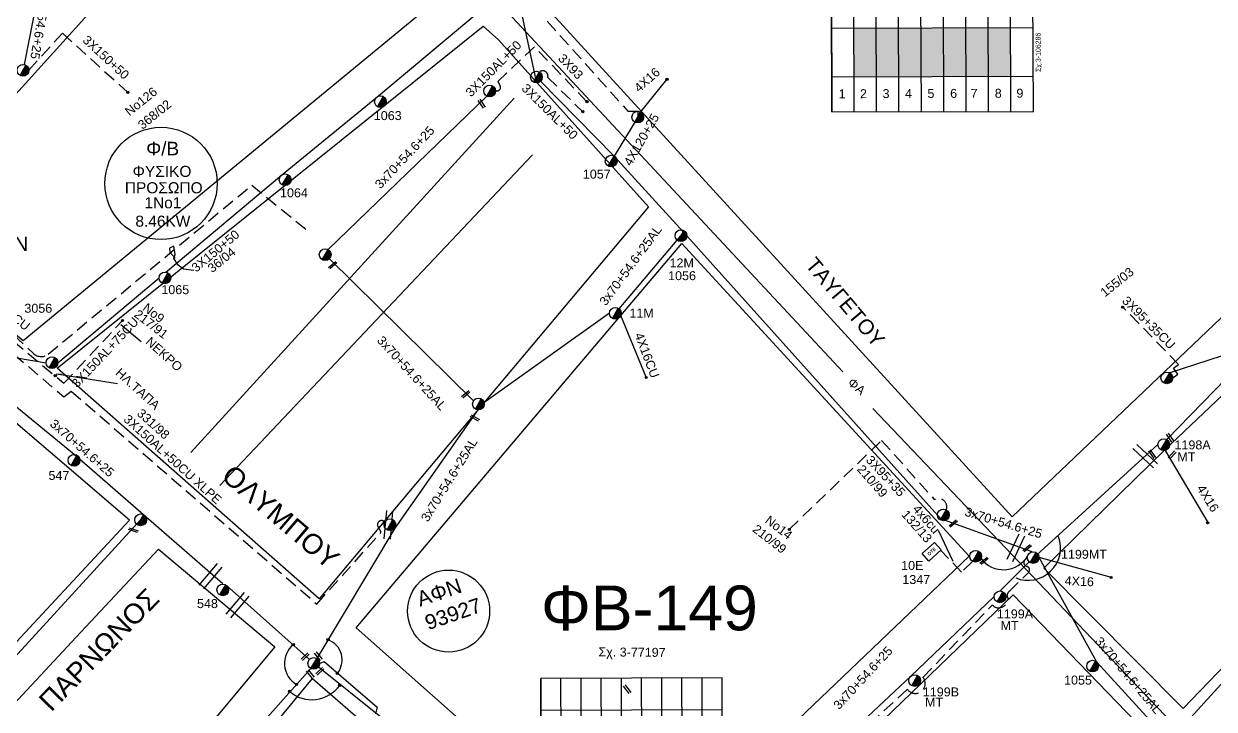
# Model space of a CAD drawing. Header units: millimetres. Extents: x -2449 to 2989, y 8 to 1056.
# Drawn here: x 952.9 to 1192.1, y 613.8 to 751.6 of the extents above; entities that cross this region are included whole.
import ezdxf
from ezdxf.enums import TextEntityAlignment as Align

# ---------------------------------------------------------------- set-up
doc = ezdxf.new("R2010")
doc.units = ezdxf.units.MM
doc.linetypes.add('DASHED', pattern=[19.05, 12.7, -6.35])
for name, color, linetype in [('Pillar OTE', 7, 'Continuous'), ('Άγνωστα', 7, 'Continuous'), ('Ασφαλειοκιβώτια Χ.Τ 9 αναχωρήσεων', 7, 'Continuous'), ('Γυμνά εναέρια ΧΤ (3Φ)   4x16CU', 7, 'Continuous'), ('Εναέρια παροχή ΧΤ 4x16', 7, 'SYN_LINE'), ('Επιγραφές - Σχήματα', 7, 'Continuous'), ('Καλώδια ΧΤ   3x150AL+50CU', 7, 'DASHED'), ('Καλώδια ΧΤ   3x150AL+50XLPE', 7, 'DASHED'), ('Καλώδια ΧΤ   3x95+35 CU', 7, 'DASHED'), ('Μηχανική τομή', 7, 'Continuous'), ('Στύλος ΦΜ', 7, 'Continuous'), ('Στύλος ΦΜ @ 1', 7, 'Continuous'), ('Συνδέσεις', 7, 'Continuous'), ('Συνεστραμμένα ΧΤ   3x70+54.6+25 AL', 7, 'SYN_LINE'), ('Τομή', 7, 'Continuous'), ('Υπόβαθρο ΔΕΗ', 7, 'Continuous'), ('Υπόγεια Καλώδια Δικτύου ΧΤ   .075', 7, 'DASHED'), ('Υπόγεια καλώδια Παροχών ΧΤ   4x6', 7, 'DASHED')]:
    doc.layers.add(name, color=color, linetype=linetype)
doc.styles.add('ar', font='arial.ttf')
doc.styles.add('arial', font='arial.ttf')
doc.styles.get("Standard").update_dxf_attribs({"font": 'arial.ttf'})
doc.linetypes.add('SYN_LINE', pattern='A,0.5,-0.0001,["/\\/\\/\\/",Standard,S=0.1,R=0,X=0,Y=-0.05],-0.25', length=0.7501)
doc.dimstyles.new('ISO-25', dxfattribs={"dimtxt": 2.5, "dimasz": 2.5, "dimexe": 1.25, "dimexo": 0.625, "dimtad": 1, "dimtxsty": 'Standard', "dimcen": 2.5, "dimadec": 0, "dimazin": 0, "dimtfac": 1, "dimtmove": 0, "dimatfit": 3, "dimfxl": 1, "dimarcsym": 0})

# ---------------------------------------------------------------- blocks, each defined once
blk = doc.blocks.new('ΥΠΑΡΧΩΝ ΤΣΙΜΕΝΤΕΝΙΟΣ ΣΤΥΛΟΣ')
at = {"layer": 'Στύλος ΦΜ'}
blk.add_hatch(color=7, dxfattribs=at).paths.add_polyline_path([(-1.29, -2.28, 0.574793), (2.62, 0, 0.268822), (1.3, 2.27)])
at = {"layer": 'Στύλος ΦΜ', "color": 7}
blk.add_line((-1.29, -2.28), (1.3, 2.27), dxfattribs=at)
blk.add_circle((0, 0), 2.62, dxfattribs=at)
at = {"layer": 'Στύλος ΦΜ', "flags": 4}
for tag, p in [('ΑΡΙΘΜΟΣ', (-4.68, 8.05)), ('ΤΥΠΟΣ', (-4.91, 3.03))]:
    blk.add_attdef(tag, p, '', height=4, dxfattribs=at)
blk = doc.blocks.new('ΑΣΦΑΛΕΙΟΚΙΒΩΤΙΟ ΥΠΟΣΤΑΘΜΟΥ 9 ΑΝΑΧΩΡΗΣΕΩΝ')
at = {"layer": 'Ασφαλειοκιβώτια Χ.Τ 9 αναχωρήσεων', "ltscale": 40}
for p, q in [((-23.8, 40.36), (24.02, 40.36)), ((-9.72, 40.36), (-9.72, -40.64)), ((9.94, 40.36), (9.94, -40.64)), ((-23.8, 31.36), (24.02, 31.36)), ((-23.8, 22.36), (24.02, 22.36)), ((-23.8, 13.36), (24.02, 13.36)), ((-23.8, 4.36), (24.02, 4.36)), ((-23.8, -4.64), (24.02, -4.64)), ((-23.8, -13.64), (24.02, -13.64)), ((-23.8, -22.64), (24.02, -22.64)), ((-23.8, -31.64), (24.02, -31.64))]:
    blk.add_line(p, q, dxfattribs=at)
at = {"layer": 'Ασφαλειοκιβώτια Χ.Τ 9 αναχωρήσεων'}
blk.add_lwpolyline([(-23.8, -40.64), (24.02, -40.64), (24.02, 40.36), (-23.8, 40.36)], close=True, dxfattribs=at)
for s, p in [('1', (-18.29, 37.57)), ('2', (-18.29, 29)), ('3', (-18.29, 19.93)), ('4', (-18.29, 10.91)), ('5', (-18.29, 1.89)), ('6', (-18.29, -7.24)), ('7', (-18.29, -15.48)), ('8', (-18.29, -25.17)), ('9', (-18.29, -33.86))]:
    blk.add_text(s, height=3.6, rotation=270, dxfattribs=at).set_placement(p)
at = {"layer": 'Ασφαλειοκιβώτια Χ.Τ 9 αναχωρήσεων', "ltscale": 40}
for tag, height, p in [('ΟΝΟΜΑ', 5, (-0.16, 44.31)), ('ΚΕΙΜΕΝΟ 1', 2, (17.06, 35.59)), ('ΚΕΙΜΕΝΟ 2', 2, (17.06, 26.88)), ('ΚΕΙΜΕΝΟ 3', 2, (17.06, 17.69)), ('ΚΕΙΜΕΝΟ 4', 2, (17.06, 8.71)), ('ΚΕΙΜΕΝΟ 5', 2, (17.06, -0.13)), ('ΚΕΙΜΕΝΟ 6', 2, (17.06, -9.05)), ('ΚΕΙΜΕΝΟ 7', 2, (17.06, -18.13)), ('ΚΕΙΜΕΝΟ 8', 2, (17.06, -26.85)), ('ΚΕΙΜΕΝΟ 9', 2, (17.06, -35.99)), ('ΣΧ', 2, (-0.1, -42.64))]:
    blk.add_attdef(tag, text='', height=height, dxfattribs=at).set_placement(p, align=Align.MIDDLE_CENTER)
blk = doc.blocks.new('ΜΗΧΑΝΙΚΗ ΤΟΜΗ')
at = {"layer": 'Μηχανική τομή', "ltscale": 40}
for p, q in [((-1.89, 0.78), (1.89, 0.78)), ((1.89, 0), (-1.89, 0))]:
    blk.add_line(p, q, dxfattribs=at)
blk = doc.blocks.new('ΤΟΜΗ')
at = {"layer": 'Τομή', "ltscale": 40}
for p, q in [((-5.68, 0), (5.68, 0)), ((5.68, -2.33), (-5.68, -2.33))]:
    blk.add_line(p, q, dxfattribs=at)
blk = doc.blocks.new('_ΣΥΝΔΕΣΗ')
at = {"layer": 'Συνδέσεις', "linetype": 'SYN_LINE', "ltscale": 40}
blk.add_hatch(color=256, dxfattribs=at).paths.add_polyline_path([(0.5, -0.01, 1), (-0.5, -0.01, 1)])
at = {"layer": 'Συνδέσεις'}
blk.add_circle((0, -0.01), 0.5, dxfattribs=at)
blk = doc.blocks.new('PILLAR ΟΤΕ')
at = {"layer": 'Pillar OTE', "ltscale": 40}
blk.add_lwpolyline([(-3.31, 2.02), (3.39, 2.02), (3.39, -1.99), (-3.31, -1.99)], close=True, dxfattribs=at)
at = {"layer": 'Pillar OTE', "insert": (-1.81, 0.71), "char_height": 1.3575, "width": 109.961, "attachment_point": 1}
blk.add_mtext('{\\fArial|b1|i0|c161|p34;OTE}', dxfattribs=at)

msp = doc.modelspace()

# ---------------------------------------------------------------- hatches: boundary and pattern name
at = {"layer": 'Ασφαλειοκιβώτια Χ.Τ 9 αναχωρήσεων', "ltscale": 40}
for color, points in [(133, [(1119.67, 750.73), (1119.7, 740.9), (1124.2, 740.92), (1124.17, 750.74)]), (6, [(1124.17, 750.74), (1124.2, 740.92), (1128.7, 740.93), (1128.67, 750.76)]), (151, [(1128.67, 750.76), (1128.7, 740.93), (1133.2, 740.95), (1133.17, 750.77)]), (27, [(1133.17, 750.77), (1133.2, 740.95), (1137.7, 740.96), (1137.67, 750.79)]), (30, [(1137.67, 750.79), (1137.7, 740.96), (1142.2, 740.97), (1142.17, 750.8)]), (5, [(1142.17, 750.8), (1142.2, 740.97), (1146.7, 740.99), (1146.67, 750.82)]), (1, [(1146.67, 750.82), (1146.7, 740.99), (1151.2, 741), (1151.17, 750.83)])]:
    msp.add_hatch(color=color, dxfattribs=at).paths.add_polyline_path(points)

# ---------------------------------------------------------------- linework, layer by layer
at = {"layer": 'Άγνωστα', "color": 151, "linetype": 'DASHED', "ltscale": 0.2}
for points in [[(1064.15, 763.47), (1059.36, 769.15), (1050.44, 760.59), (1074.26, 734), (1076.24, 734)], [(1106.64, 649.95), (1125.24, 667.85), (1135.87, 655.93)]]:
    msp.add_lwpolyline(points, dxfattribs=at)
at = {"layer": 'Άγνωστα', "color": 30, "linetype": 'DASHED', "ltscale": 0.2}
for points in [[(953.9, 742.22), (960.67, 749.68), (973.8, 737.78)], [(1117.33, 605.69), (1130.4, 617.84)]]:
    msp.add_lwpolyline(points, dxfattribs=at)
at = {"layer": 'Άγνωστα', "color": 151, "linetype": 'SYN_LINE', "ltscale": 10}
msp.add_lwpolyline([(1076.24, 734), (1076.24, 732.82), (1071.49, 724.99)], dxfattribs=at)
at = {"layer": 'Άγνωστα', "color": 1, "linetype": 'SYN_LINE', "ltscale": 20}
msp.add_lwpolyline([(959.73, 683.46), (980.06, 700.5)], dxfattribs=at)
at = {"layer": 'Άγνωστα', "color": 30, "linetype": 'DASHED', "ltscale": 0.2}
for points in [[(1133.54, 620.23), (1147.3, 634.57, -0.555429), (1147.78, 634.46, 0.561483), (1150.66, 636.07, -0.428011), (1150.86, 637.48), (1154.69, 641.25, 0.245087), (1154.93, 642, 0.308179), (1154.45, 642.5, -0.853866), (1154.53, 644.1)], [(1130.4, 617.84, 1.037116), (1133.54, 620.23)]]:
    msp.add_lwpolyline(points, format="xyb", dxfattribs=at)
at = {"layer": 'Άγνωστα', "color": 62, "linetype": 'SYN_LINE', "ltscale": 20}
msp.add_lwpolyline([(1183.28, 607.65), (1196.78, 622.54), (1216.56, 633.35)], dxfattribs=at)
at = {"layer": 'Άγνωστα'}
msp.add_circle((1038.24, 633.54), 8.24, dxfattribs=at)
at = {"layer": 'Άγνωστα', "color": 151, "linetype": 'DASHED', "ltscale": 0.2}
msp.add_arc((1136.68, 654.49), 1.66, 339.2019, 119.1285, dxfattribs=at)
at = {"layer": 'Γυμνά εναέρια ΧΤ (3Φ)   4x16CU', "color": 2, "linetype": 'SYN_LINE', "ltscale": 15}
msp.add_lwpolyline([(1077.94, 680.54), (1072.83, 692.94)], dxfattribs=at)
at = {"layer": 'Εναέρια παροχή ΧΤ 4x16', "color": 7, "ltscale": 10}
msp.add_lwpolyline([(1076.82, 733.84), (1082.17, 740.44)], dxfattribs=at)
at = {"layer": 'Εναέρια παροχή ΧΤ 4x16', "color": 1, "ltscale": 15}
msp.add_lwpolyline([(1182.18, 665.84), (1190.76, 651.34)], dxfattribs=at)
at = {"layer": 'Επιγραφές - Σχήματα', "color": 2, "linetype": 'DASHED', "ltscale": 0.2}
msp.add_line((1058.17, 740.79), (1065.18, 733.9), dxfattribs=at)
at = {"layer": 'Επιγραφές - Σχήματα', "color": 62, "linetype": 'SYN_LINE', "ltscale": 20}
msp.add_line((1171.45, 640.3), (1156.87, 644.3), dxfattribs=at)
at = {"layer": 'Επιγραφές - Σχήματα', "linetype": 'Continuous', "ltscale": 0.2}
msp.add_lwpolyline([(987.07, 702), (984.99, 702.23), (983.91, 703.07), (983.06, 704.38), (983.29, 705.23), (983.06, 706.85), (982.14, 706.46), (982.21, 705.69), (983.29, 704.46)], dxfattribs=at)
at = {"layer": 'Επιγραφές - Σχήματα', "color": 202}
msp.add_circle((980.46, 719.49), 11.28, dxfattribs=at)
at = {"layer": 'Επιγραφές - Σχήματα', "color": 2, "linetype": 'DASHED', "ltscale": 0.2}
msp.add_arc((1057.15, 741.06), 1.06, 345.0794, 129.1772, dxfattribs=at)
at = {"layer": 'Επιγραφές - Σχήματα', "linetype": 'Continuous', "ltscale": 0.2}
for centre, radius, start, end in [((1154.64, 646.28), 6.55, 247.8881, 19.9409), ((1010.19, 623.02), 4.92, 129.6238, 239.2506), ((1012.56, 623.74), 4.29, 320.3692, 70.5089), ((1010.78, 622.56), 6.83, 228.9808, 324.7336)]:
    msp.add_arc(centre, radius, start, end, dxfattribs=at)
at = {"layer": 'Καλώδια ΧΤ   3x150AL+50CU', "color": 62, "ltscale": 0.2}
msp.add_lwpolyline([(931.71, 706.62), (933.65, 706.64, -0.346233), (937.05, 702.05), (954.85, 685.3, 0.369758), (957.77, 685.16), (998.7, 719.15), (1010.45, 709.58)], format="xyb", dxfattribs=at)
at = {"layer": 'Καλώδια ΧΤ   3x150AL+50CU', "color": 27, "ltscale": 0.2}
msp.add_lwpolyline([(928.99, 703.31), (928.68, 700.3, 0.602274), (935.55, 695.7, -0.335701), (939.37, 695.11), (960.91, 676.57), (962.44, 677.75), (1011.75, 634.96), (1024.72, 649.42), (1024.07, 650.47, -0.927541), (1025.41, 651.44, 1.484398)], format="xyb", dxfattribs=at)
at = {"layer": 'Καλώδια ΧΤ   3x150AL+50XLPE', "color": 151, "linetype": 'SYN_LINE', "ltscale": 20}
msp.add_lwpolyline([(1055.74, 740.57), (1051.65, 759.65)], dxfattribs=at)
at = {"layer": 'Καλώδια ΧΤ   3x150AL+50XLPE', "color": 2, "ltscale": 0.2}
msp.add_lwpolyline([(1066.03, 735.89), (1055.47, 746.95), (1048.13, 739.97), (1048.59, 739.13, -0.610661), (1047.88, 738.07, 0.063189), (1047.67, 738.07, 0.87588)], format="xyb", dxfattribs=at)
at = {"layer": 'Καλώδια ΧΤ   3x95+35 CU', "color": 1, "ltscale": 0.2}
msp.add_lwpolyline([(1183.72, 680.41), (1184.76, 681.14), (1183.9, 682.37), (1184.91, 683.09), (1173.7, 694.65)], dxfattribs=at)
at = {"layer": 'Συνεστραμμένα ΧΤ   3x70+54.6+25 AL', "color": 85, "linetype": 'Continuous', "ltscale": 0.2}
for p, q in [((1039.47, 765.31), (1117.47, 681.62)), ((1123.44, 674.27), (1216.86, 576.2))]:
    msp.add_line(p, q, dxfattribs=at)
at = {"layer": 'Συνεστραμμένα ΧΤ   3x70+54.6+25 AL', "ltscale": 20}
msp.add_line((1071.74, 693.39), (1084.92, 708.98), dxfattribs=at)
at = {"layer": 'Συνεστραμμένα ΧΤ   3x70+54.6+25 AL', "color": 1, "ltscale": 20}
msp.add_line((949.46, 622.52), (976.37, 651.88), dxfattribs=at)
at = {"layer": 'Συνεστραμμένα ΧΤ   3x70+54.6+25 AL', "color": 133, "ltscale": 20}
for p, q in [((1168.49, 623.29), (1156.87, 644.3)), ((1182.42, 608.03), (1168.49, 623.29))]:
    msp.add_line(p, q, dxfattribs=at)
at = {"layer": 'Συνεστραμμένα ΧΤ   3x70+54.6+25 AL', "color": 85, "ltscale": 20}
msp.add_line((1010.57, 622.01), (993.05, 602.46), dxfattribs=at)
at = {"layer": 'Συνεστραμμένα ΧΤ   3x70+54.6+25 AL', "color": 30, "linetype": 'SYN_LINE', "ltscale": 20}
msp.add_lwpolyline([(956.53, 761.44), (952.96, 743.37)], dxfattribs=at)
at = {"layer": 'Συνεστραμμένα ΧΤ   3x70+54.6+25 AL', "color": 1, "linetype": 'SYN_LINE', "ltscale": 20}
for points in [[(981.44, 701.66), (1004.65, 721.12), (1023.8, 736.82), (1051.32, 759.92)], [(1182.51, 668.01), (1201.63, 687.64), (1219.68, 705.94), (1249.21, 731.4)], [(992.87, 638.99), (976.95, 652.9), (962.99, 665.03), (936.06, 687.07), (919.13, 701.87)], [(936.06, 687.07), (957.38, 683.46)], [(1201.3, 687.3), (1183.13, 681.43)]]:
    msp.add_lwpolyline(points, dxfattribs=at)
at = {"layer": 'Συνεστραμμένα ΧΤ   3x70+54.6+25 AL', "color": 151, "linetype": 'SYN_LINE', "ltscale": 20}
msp.add_lwpolyline([(1155.5, 645.46), (1137.13, 652.09), (1086.09, 708.98), (1071.49, 724.99), (1056.72, 740.01)], dxfattribs=at)
at = {"layer": 'Συνεστραμμένα ΧΤ   3x70+54.6+25 AL', "color": 2, "linetype": 'SYN_LINE', "ltscale": 20}
for points in [[(1014.03, 706.2), (1045.91, 737.03)], [(1043.23, 675.77), (1014.28, 704.35)], [(1070.57, 693.39), (1045.31, 675.41)], [(1044.11, 673.98), (1027.41, 650.22), (1011.76, 624.04)]]:
    msp.add_lwpolyline(points, dxfattribs=at)
at = {"layer": 'Συνεστραμμένα ΧΤ   3x70+54.6+25 AL', "color": 62, "linetype": 'SYN_LINE', "ltscale": 20}
for points in [[(1155.6, 644.14), (1180.75, 666.99)], [(1083.72, 573.77), (1099.79, 590.8), (1114.85, 605.2), (1131.09, 620.44), (1147.85, 636.47)]]:
    msp.add_lwpolyline(points, dxfattribs=at)
at = {"layer": 'Συνεστραμμένα ΧΤ   3x70+54.6+25 AL', "color": 62, "linetype": 'SYN_LINE', "ltscale": 10}
msp.add_lwpolyline([(1149.02, 637.59), (1154.86, 643.47)], dxfattribs=at)
at = {"layer": 'Συνεστραμμένα ΧΤ   3x70+54.6+25 AL', "color": 85, "linetype": 'SYN_LINE', "ltscale": 20}
for points in [[(1010.26, 623.81), (993.65, 638.69)], [(1079.69, 562.95), (1047.38, 592.05), (1024.61, 612.21), (1012.07, 622.29)]]:
    msp.add_lwpolyline(points, dxfattribs=at)
at = {"layer": 'Συνεστραμμένα ΧΤ   3x70+54.6+25 AL', "color": 2, "linetype": 'SYN_LINE', "ltscale": 15}
msp.add_lwpolyline([(1012.33, 623.03), (1013.22, 623.41), (1023.87, 614.23), (1023.55, 612.88)], dxfattribs=at)
at = {"layer": 'Συνεστραμμένα ΧΤ   3x70+54.6+25 AL', "color": 151, "linetype": 'SYN_LINE', "ltscale": 10}
msp.add_arc((1149.71, 647.49), 5.63, 216.9515, 329.747, dxfattribs=at)
at = {"layer": 'Υπόβαθρο ΔΕΗ'}
for points in [[(1105.54, 889.93), (1019.16, 812.28), (1007.95, 800.16), (928.62, 712.4), (926.12, 709.91), (952.77, 687.94), (1038.52, 758.56), (1003.09, 794.78)], [(1151.44, 652.5), (1243.7, 740.32), (1148.94, 844.07), (1054.82, 758.23), (1151.44, 652.5)], [(1078.4, 714.78), (1012.22, 636.04), (959.59, 682.36), (1045.19, 751.07), (1048.26, 748.32)], [(1078.4, 714.78), (1048.26, 748.32)], [(1051.41, 736.6), (986.46, 665.44)], [(1206.35, 635.36), (1185.81, 613.98), (1157.8, 642.15), (1182.16, 665.96), (1249.64, 730.02), (1291.05, 683.92), (1206.35, 635.36)], [(992.29, 658.77), (1055.09, 725.21)], [(1142.85, 644.57), (1075.75, 580.46), (1019.69, 630.18), (1085.07, 707.4), (1142.85, 644.57)], [(865.6, 535.02), (974.11, 651.81), (942.34, 679), (839.36, 562.59), (865.6, 535.02)], [(871.43, 528.09), (895.74, 555.79), (932.86, 595.56), (963.41, 628.28), (979.96, 646.02), (1003.36, 626.33), (899.2, 501.58), (884.21, 516.45)], [(1180.06, 607.42), (1151.68, 636.81), (1084.74, 572.3), (1115.71, 544.58)], [(967.64, 567.56), (1010.92, 620.01), (1077.95, 561.81), (1033.23, 510.32), (967.64, 567.56)]]:
    msp.add_lwpolyline(points, dxfattribs=at)
at = {"layer": 'Υπόγεια Καλώδια Δικτύου ΧΤ   .075', "color": 2, "linetype": 'DASHED', "ltscale": 0.2}
for points in [[(936.2, 700.03), (960.95, 679.33)], [(960.95, 679.33), (972.78, 692.01)]]:
    msp.add_lwpolyline(points, dxfattribs=at)
at = {"layer": 'Υπόγεια καλώδια Παροχών ΧΤ   4x6', "color": 151, "linetype": 'DASHED', "ltscale": 0.2}
msp.add_lwpolyline([(1143.55, 643.55), (1141.28, 641.38), (1137.08, 645.78)], dxfattribs=at)

# ---------------------------------------------------------------- block references
at = {"layer": 'Pillar OTE', "xscale": 0.4999999999999998, "yscale": 0.4999999999999998, "zscale": 0.4999999999999998, "rotation": 42.44355447828905}
msp.add_blockref('PILLAR ΟΤΕ', (1135.26, 645.46), dxfattribs=at)
at = {"layer": 'Ασφαλειοκιβώτια Χ.Τ 9 αναχωρήσεων', "color": 1, "ltscale": 40}
ref = msp.add_blockref('ΑΣΦΑΛΕΙΟΚΙΒΩΤΙΟ ΥΠΟΣΤΑΘΜΟΥ 9 ΑΝΑΧΩΡΗΣΕΩΝ', (1135.36, 745.81), dxfattribs=dict(at, xscale=0.5, yscale=0.5, zscale=0.5, rotation=90.18025101188502))
ref.add_attrib('ΣΧ', 'Σχ.3-106286', dxfattribs={"ltscale": 40, "height": 1, "rotation": 90.1803}).set_placement((1156.68, 745.83), align=Align.MIDDLE_CENTER)
at = {"layer": 'Ασφαλειοκιβώτια Χ.Τ 9 αναχωρήσεων', "color": 1, "ltscale": 40, "xscale": 0.4500000000000025, "yscale": 0.4500000000000025, "zscale": 0.4500000000000025, "rotation": 90.1802510118842}
msp.add_blockref('ΑΣΦΑΛΕΙΟΚΙΒΩΤΙΟ ΥΠΟΣΤΑΘΜΟΥ 9 ΑΝΑΧΩΡΗΣΕΩΝ', (1074.95, 609.24), dxfattribs=at)
at = {"layer": 'Μηχανική τομή'}
for p, xscale, yscale, zscale, rotation in [((1045.02, 735.61), 0.4999999999999989, 0.4999999999999989, 0.4999999999999989, 124.2828584634811), ((1014.84, 703.21), 0.4999999999999998, 0.4999999999999998, 0.4999999999999998, 219.832260364199), ((1041.56, 677.25), 0.4999999999999998, 0.4999999999999998, 0.4999999999999998, 219.832260364199), ((1043.6, 672.54), 0.499999999999999, 0.499999999999999, 0.499999999999999, 150.004758577269), ((1183.35, 668.51), 0.4999999999999989, 0.4999999999999989, 0.4999999999999989, 124.2828584634811), ((1179.75, 665.2), 0.4999999999999989, 0.4999999999999989, 0.4999999999999989, 124.2828584634811), ((1183.73, 664.79), 0.4999999999999996, 0.4999999999999996, 0.4999999999999996, 46.27314100041789), ((1139.51, 651.29), 0.5000000000000043, 0.5000000000000043, 0.5000000000000043, 219.8322603641986), ((974.96, 649.99), 0.4999999999999664, 0.4999999999999664, 0.4999999999999664, 161.0333520127776), ((1154.34, 646.34), 0.5000000000000043, 0.5000000000000043, 0.5000000000000043, 219.8322603641986), ((1145.69, 643.79), 0.5000000000000043, 0.5000000000000043, 0.5000000000000043, 219.8322603641986), ((1009.3, 624.52), 0.4999999999999991, 0.4999999999999991, 0.4999999999999991, 223.3085265091203), ((1011.92, 624.37), 0.4999999999999989, 0.4999999999999989, 0.4999999999999989, 309.2415489733388), ((1012.25, 621.59), 0.4999999999999991, 0.4999999999999991, 0.4999999999999991, 223.3085265091203), ((1010.32, 620.74), 0.4999999999999989, 0.4999999999999989, 0.4999999999999989, 309.2415489733388), ((1074.26, 617.96), 0.4999999999999808, 0.4999999999999808, 0.4999999999999808, 127.5884885117559)]:
    msp.add_blockref('ΜΗΧΑΝΙΚΗ ΤΟΜΗ', p, dxfattribs=dict(at, xscale=xscale, yscale=yscale, zscale=zscale, rotation=rotation))
at = {"layer": 'Στύλος ΦΜ @ 1', "ltscale": 40, "xscale": 0.4499999999998181, "yscale": 0.4499999999998181, "zscale": 0.4499999999998181}
for p in [(952.73, 742.22), (1055.89, 740.85), (1046.49, 738.06), (1076.24, 732.82), (1013.44, 705.18), (1182.54, 680.41), (1044.23, 675.15), (976.36, 651.88), (1137.64, 652.88), (1026.45, 650.9), (1011.15, 623.03)]:
    msp.add_blockref('ΥΠΑΡΧΩΝ ΤΣΙΜΕΝΤΕΝΙΟΣ ΣΤΥΛΟΣ', p, dxfattribs=at)
at = {"layer": 'Στύλος ΦΜ @ 1', "ltscale": 40}
ref = msp.add_blockref('ΥΠΑΡΧΩΝ ΤΣΙΜΕΝΤΕΝΙΟΣ ΣΤΥΛΟΣ', (1024.54, 735.91), dxfattribs=dict(at, xscale=0.4499999999998181, yscale=0.4499999999998181, zscale=0.4499999999998181))
ref.add_attrib('ΑΡΙΘΜΟΣ', '1063', (1023.21, 732.22), dxfattribs={"layer": 'Στύλος ΦΜ', "height": 1.8, "flags": 4})
ref = msp.add_blockref('ΥΠΑΡΧΩΝ ΤΣΙΜΕΝΤΕΝΙΟΣ ΣΤΥΛΟΣ', (1070.9, 723.97), dxfattribs=dict(at, xscale=0.4499999999998181, yscale=0.4499999999998181, zscale=0.4499999999998181))
ref.add_attrib('ΑΡΙΘΜΟΣ', '1057', (1065.21, 720.46), dxfattribs={"layer": 'Στύλος ΦΜ', "height": 1.8, "flags": 4})
ref = msp.add_blockref('ΥΠΑΡΧΩΝ ΤΣΙΜΕΝΤΕΝΙΟΣ ΣΤΥΛΟΣ', (1005.4, 720.22), dxfattribs=dict(at, xscale=0.4499999999998181, yscale=0.4499999999998181, zscale=0.4499999999998181))
ref.add_attrib('ΤΥΠΟΣ', '1064', (1004.37, 716.7), dxfattribs={"layer": 'Στύλος ΦΜ', "height": 1.8, "flags": 4})
ref = msp.add_blockref('ΥΠΑΡΧΩΝ ΤΣΙΜΕΝΤΕΝΙΟΣ ΣΤΥΛΟΣ', (1084.92, 708.98), dxfattribs=dict(at, xscale=0.4499999999998181, yscale=0.4499999999998181, zscale=0.4499999999998181))
ref.add_attrib('ΤΥΠΟΣ', '12M', (1082.63, 702.61), dxfattribs={"layer": 'Στύλος ΦΜ', "height": 1.8, "flags": 4})
ref.add_attrib('ΑΡΙΘΜΟΣ', '1056', (1082.34, 700.05), dxfattribs={"layer": 'Στύλος ΦΜ', "height": 1.8, "flags": 4})
ref = msp.add_blockref('ΥΠΑΡΧΩΝ ΤΣΙΜΕΝΤΕΝΙΟΣ ΣΤΥΛΟΣ', (981.24, 700.5), dxfattribs=dict(at, xscale=0.4499999999998181, yscale=0.4499999999998181, zscale=0.4499999999998181))
ref.add_attrib('ΑΡΙΘΜΟΣ', '1065', (980.53, 697.24), dxfattribs={"layer": 'Στύλος ΦΜ', "height": 1.8, "flags": 4})
ref = msp.add_blockref('ΥΠΑΡΧΩΝ ΤΣΙΜΕΝΤΕΝΙΟΣ ΣΤΥΛΟΣ', (958.56, 683.46), dxfattribs=dict(at, xscale=0.4499999999998181, yscale=0.4499999999998181, zscale=0.4499999999998181))
ref.add_attrib('ΤΥΠΟΣ', '3056', (953.01, 693.5), dxfattribs={"layer": 'Στύλος ΦΜ', "height": 1.8, "flags": 4})
ref = msp.add_blockref('ΥΠΑΡΧΩΝ ΤΣΙΜΕΝΤΕΝΙΟΣ ΣΤΥΛΟΣ', (1071.74, 693.39), dxfattribs=dict(at, xscale=0.4499999999998181, yscale=0.4499999999998181, zscale=0.4499999999998181))
ref.add_attrib('ΤΥΠΟΣ', '11M', (1074.57, 692.53), dxfattribs={"layer": 'Στύλος ΦΜ', "height": 1.8, "flags": 4})
ref = msp.add_blockref('ΥΠΑΡΧΩΝ ΤΣΙΜΕΝΤΕΝΙΟΣ ΣΤΥΛΟΣ', (1181.93, 666.99), dxfattribs=dict(at, xscale=0.4499999999998181, yscale=0.4499999999998181, zscale=0.4499999999998181))
ref.add_attrib('ΤΥΠΟΣ', '1198Α', (1184.08, 666.04), dxfattribs={"layer": 'Στύλος ΦΜ', "height": 1.8, "flags": 4})
ref.add_attrib('ΑΡΙΘΜΟΣ', 'ΜΤ', (1184.65, 663.65), dxfattribs={"layer": 'Στύλος ΦΜ', "height": 1.8, "flags": 4})
ref = msp.add_blockref('ΥΠΑΡΧΩΝ ΤΣΙΜΕΝΤΕΝΙΟΣ ΣΤΥΛΟΣ', (962.99, 663.85), dxfattribs=dict(at, xscale=0.4499999999998181, yscale=0.4499999999998181, zscale=0.4499999999998181))
ref.add_attrib('ΤΥΠΟΣ', '547', (957.86, 659.91), dxfattribs={"layer": 'Στύλος ΦΜ', "height": 1.8, "flags": 4})
ref = msp.add_blockref('ΥΠΑΡΧΩΝ ΤΣΙΜΕΝΤΕΝΙΟΣ ΣΤΥΛΟΣ', (1144.13, 644.57), dxfattribs=dict(at, xscale=0.4499999999998181, yscale=0.4499999999998181, zscale=0.4499999999998181))
ref.add_attrib('ΤΥΠΟΣ', '10Ε', (1129.16, 641.82), dxfattribs={"layer": 'Στύλος ΦΜ', "height": 1.8, "flags": 4})
ref.add_attrib('ΑΡΙΘΜΟΣ', '1347', (1129.4, 638.99), dxfattribs={"layer": 'Στύλος ΦΜ', "height": 1.8, "flags": 4})
ref = msp.add_blockref('ΥΠΑΡΧΩΝ ΤΣΙΜΕΝΤΕΝΙΟΣ ΣΤΥΛΟΣ', (1155.69, 644.3), dxfattribs=dict(at, xscale=0.4499999999998181, yscale=0.4499999999998181, zscale=0.4499999999998181))
ref.add_attrib('ΤΥΠΟΣ', '1199ΜΤ', (1161.27, 644.06), dxfattribs={"layer": 'Στύλος ΦΜ', "height": 1.8, "flags": 4})
ref = msp.add_blockref('ΥΠΑΡΧΩΝ ΤΣΙΜΕΝΤΕΝΙΟΣ ΣΤΥΛΟΣ', (992.87, 637.81), dxfattribs=dict(at, xscale=0.4499999999998181, yscale=0.4499999999998181, zscale=0.4499999999998181))
ref.add_attrib('ΤΥΠΟΣ', '548', (987.69, 634.15), dxfattribs={"layer": 'Στύλος ΦΜ', "height": 1.8, "flags": 4})
ref = msp.add_blockref('ΥΠΑΡΧΩΝ ΤΣΙΜΕΝΤΕΝΙΟΣ ΣΤΥΛΟΣ', (1149.02, 636.41), dxfattribs=dict(at, xscale=0.4499999999998181, yscale=0.4499999999998181, zscale=0.4499999999998181))
ref.add_attrib('ΤΥΠΟΣ', '1199Α', (1148.39, 632.08), dxfattribs={"layer": 'Στύλος ΦΜ', "height": 1.8, "flags": 4})
ref.add_attrib('ΑΡΙΘΜΟΣ', 'ΜΤ', (1149.15, 629.74), dxfattribs={"layer": 'Στύλος ΦΜ', "height": 1.8, "flags": 4})
ref = msp.add_blockref('ΥΠΑΡΧΩΝ ΤΣΙΜΕΝΤΕΝΙΟΣ ΣΤΥΛΟΣ', (1167.62, 622.49), dxfattribs=dict(at, xscale=0.4499999999998181, yscale=0.4499999999998181, zscale=0.4499999999998181))
ref.add_attrib('ΤΥΠΟΣ', '1055', (1161.89, 618.78), dxfattribs={"layer": 'Στύλος ΦΜ', "height": 1.8, "flags": 4})
ref = msp.add_blockref('ΥΠΑΡΧΩΝ ΤΣΙΜΕΝΤΕΝΙΟΣ ΣΤΥΛΟΣ', (1131.89, 619.58), dxfattribs=dict(at, xscale=0.4499999999998181, yscale=0.4499999999998181, zscale=0.4499999999998181))
ref.add_attrib('ΤΥΠΟΣ', '1199Β', (1133.52, 616.4), dxfattribs={"layer": 'Στύλος ΦΜ', "height": 1.8, "flags": 4})
ref.add_attrib('ΑΡΙΘΜΟΣ', 'ΜΤ', (1133.97, 614.35), dxfattribs={"layer": 'Στύλος ΦΜ', "height": 1.8, "flags": 4})
at = {"layer": 'Συνδέσεις', "xscale": 0.4500000000000455, "yscale": 0.4500000000000455, "zscale": 0.4500000000000455}
for p in [(1082.14, 740.42), (973.8, 737.78), (1066.05, 735.91), (1065.21, 733.91), (1173.65, 694.63), (972.73, 691.95), (959.21, 680.86), (1077.94, 680.5), (1190.73, 651.29), (1106.67, 649.95), (1171.35, 640.3), (1007.06, 626.81), (1014, 627.79), (1015.87, 621.01), (1006.3, 617.41), (1007.68, 618.8), (1016.35, 618.62)]:
    msp.add_blockref('_ΣΥΝΔΕΣΗ', p, dxfattribs=at)
at = {"layer": 'Τομή'}
for p, xscale, yscale, zscale, rotation in [((1178.58, 665.1), 0.4999999999999767, 0.4999999999999767, 0.4999999999999767, 316.8942584099955), ((1025.57, 650.92), 0.5000000000000009, 0.5000000000000009, 0.5000000000000009, 84.92330898060986), ((1152.72, 646.02), 0.5000000000000258, 0.5000000000000258, 0.5000000000000258, 244.715916236779), ((989.94, 640.94), 0.4999999999999998, 0.4999999999999998, 0.4999999999999998, 49.65222148479702), ((995.39, 635.12), 0.4999999999999998, 0.4999999999999998, 0.4999999999999998, 49.65222148479702)]:
    msp.add_blockref('ΤΟΜΗ', p, dxfattribs=dict(at, xscale=xscale, yscale=yscale, zscale=zscale, rotation=rotation))

# ---------------------------------------------------------------- texts
at = {"layer": 'Άγνωστα', "linetype": 'SYN_LINE', "ltscale": 20, "char_height": 1.8, "width": 69.1904, "attachment_point": 1, "style": 'arial'}
for s, insert, rotation in [('3X150+50', (965.77, 749.39), 317.3341), ('3X93', (1061.4, 745.72), 313.6117), ('4X120+25', (1073.32, 723.74), 60.0947), ('3X150+50', (986.38, 702.93), 39.7676), ('3X150AL+75CU', (962.3, 679.51), 46.7115), ('4X16', (1162.06, 640.56), 357.5666)]:
    msp.add_mtext(s, dxfattribs=dict(at, insert=insert, rotation=rotation))
at = {"layer": 'Άγνωστα', "ltscale": 40, "insert": (1123.26, 665.02), "char_height": 1.8, "width": 69.1904, "attachment_point": 1, "rotation": 312.9276, "style": 'arial'}
msp.add_mtext('3Χ95+35', dxfattribs=at)
at = {"layer": 'Γυμνά εναέρια ΧΤ (3Φ)   4x16CU', "ltscale": 40, "insert": (1077.26, 689.72), "char_height": 1.8, "width": 69.1904, "attachment_point": 1, "rotation": 290.7293, "style": 'arial'}
msp.add_mtext('4X16CU', dxfattribs=at)
at = {"layer": 'Εναέρια παροχή ΧΤ 4x16', "ltscale": 40, "char_height": 1.8, "width": 69.1904, "attachment_point": 1, "style": 'arial'}
for insert, rotation in [((1075.31, 739.02), 41.7456), ((1189.99, 659.17), 302.2556)]:
    msp.add_mtext('4X16', dxfattribs=dict(at, insert=insert, rotation=rotation))
at = {"layer": 'Επιγραφές - Σχήματα', "color": 1, "style": 'ar'}
for s, height, p in [('Φ/Β', 2.719, (980.79, 726.55)), ('ΦΥΣΙΚΟ ', 2.224, (981.09, 721.91)), ('1No1', 2.224, (980.84, 715.59)), ('8.46KW', 2.224, (980.84, 711.9))]:
    msp.add_text(s, height=height, dxfattribs=at).set_placement(p, align=Align.MIDDLE)
at = {"layer": 'Επιγραφές - Σχήματα', "linetype": 'SYN_LINE', "ltscale": 20, "char_height": 1.8, "width": 69.1904, "attachment_point": 1, "style": 'arial'}
for s, insert, rotation in [('Nο126', (972.99, 734.34), 38.821), ('368/02', (975.6, 731.64), 38.821), ('36/04', (989.61, 702.84), 38.821), ('155/03', (1168.97, 697.97), 38.821), ('217/91', (976, 694.28), 322.3027), ('Νο9', (977.72, 695.58), 322.3027), ('ΝΕΚΡΟ', (978.43, 688.79), 317.944), ('ΗΛ.ΤΑΠΑ', (972.35, 682.53), 317.944), ('331/98', (976.68, 674.4), 317.944), ('210/99', (1121.52, 663.15), 311.386), ('132/13', (1130.45, 654.06), 311.386), ('4x6cu', (1132.68, 655.14), 311.386), ('210/99', (1100.24, 651.11), 322.3027), ('Nο14', (1102.76, 652.89), 322.3027), ('Σχ. 3-77197', (1068.35, 626.24), 359.5713)]:
    msp.add_mtext(s, dxfattribs=dict(at, insert=insert, rotation=rotation))
at = {"layer": 'Επιγραφές - Σχήματα', "color": 1, "insert": (973.19, 719.73), "char_height": 2.224, "width": 16.0133, "attachment_point": 1}
msp.add_mtext('ΠΡΟΣΩΠΟ', dxfattribs=at)
at = {"layer": 'Επιγραφές - Σχήματα', "attachment_point": 1}
for s, insert, char_height, width in [('ΦΒ-112N', (936.78, 708.82), 2.91, 33.4488), ('ΦΒ-149', (1056.79, 638.68), 9, 103.4348)]:
    msp.add_mtext(s, dxfattribs=dict(at, insert=insert, char_height=char_height, width=width))
at = {"layer": 'Επιγραφές - Σχήματα', "width": 157.7424, "attachment_point": 1}
for s, insert, char_height, rotation in [('ΤΑΥΓΕΤΟΥ', (1112.04, 704.96), 3, 310.1217), ('ΟΛΥΜΠΟΥ', (994.95, 663.27), 4, 319.5815), ('ΑΦΝ\\P93927', (1031.52, 637.25), 3, 18.9876), ('\\pt128;ΠΑΡΝΩΝΟΣ', (955.55, 615.91), 4, 45.7448)]:
    msp.add_mtext(s, dxfattribs=dict(at, insert=insert, char_height=char_height, rotation=rotation))
at = {"layer": 'Καλώδια ΧΤ   3x150AL+50CU', "ltscale": 40, "char_height": 1.8, "width": 69.1904, "attachment_point": 1, "style": 'arial'}
for s, insert, rotation in [('3X150AL+50CU', (939.91, 702.36), 322.3027), ('3X150AL+50CU XLPE', (973.99, 673.22), 317.944)]:
    msp.add_mtext(s, dxfattribs=dict(at, insert=insert, rotation=rotation))
at = {"layer": 'Καλώδια ΧΤ   3x150AL+50XLPE', "ltscale": 40, "char_height": 1.8, "width": 69.1904, "attachment_point": 1, "style": 'arial'}
for insert, rotation in [((1041.46, 738.01), 45.2077), ((1054.02, 739.72), 315.2077)]:
    msp.add_mtext('3X150AL+50', dxfattribs=dict(at, insert=insert, rotation=rotation))
at = {"layer": 'Καλώδια ΧΤ   3x95+35 CU', "ltscale": 40, "insert": (1174.68, 697.01), "char_height": 1.8, "width": 69.1904, "attachment_point": 1, "rotation": 315.1197, "style": 'arial'}
msp.add_mtext('3X95+35CU', dxfattribs=at)
at = {"layer": 'Συνεστραμμένα ΧΤ   3x70+54.6+25 AL', "style": 'arial'}
msp.add_text('3x70+54.6+25AL', height=1.8, rotation=309.9565, dxfattribs=at).set_placement((1167.97, 627.42))
at = {"layer": 'Συνεστραμμένα ΧΤ   3x70+54.6+25 AL', "linetype": 'SYN_LINE', "ltscale": 20, "char_height": 1.8, "attachment_point": 1, "style": 'arial'}
for s, insert, width, rotation in [('3x70+54.6+25', (958.74, 760.15), 69.1904, 260.0571), ('3x70+54.6+25', (1023.24, 719.51), 69.1904, 46.7356), ('3x70+54.6+25AL', (1068.39, 695.84), 22.95, 53.7217), ('3x70+54.6+25AL', (1025.05, 689.04), 69.1904, 312.4967), ('3x70+54.6+25', (959.15, 672.28), 69.1904, 318.8528), ('3x70+54.6+25AL', (1032.55, 652.27), 21.2072, 58.2717), ('3x70+54.6+25', (1142.29, 654.47), 69.1904, 343.3224), ('3x70+54.6+25', (1115.36, 614.83), 69.1904, 47.2653)]:
    msp.add_mtext(s, dxfattribs=dict(at, insert=insert, width=width, rotation=rotation))
at = {"layer": 'Συνεστραμμένα ΧΤ   3x70+54.6+25 AL', "color": 85, "linetype": 'Continuous', "ltscale": 0.2, "insert": (1119.4, 680.57), "char_height": 1.8, "width": 8.6169, "attachment_point": 1, "rotation": 319.6377}
msp.add_mtext('ΦΑ', dxfattribs=at)

# ---------------------------------------------------------------- leaders
at = {"layer": 'Επιγραφές - Σχήματα', "ltscale": 40}
for points in [[(972.4, 691.16), (976.44, 687.74)], [(959.49, 681.23), (971.74, 679.28)], [(1139.61, 643.49), (1136.67, 649.74)]]:
    msp.add_leader(points, dimstyle='ISO-25', override={"dimasz": 1, "dimtad": 0}, dxfattribs=at)

doc.saveas('drawing.dxf')
